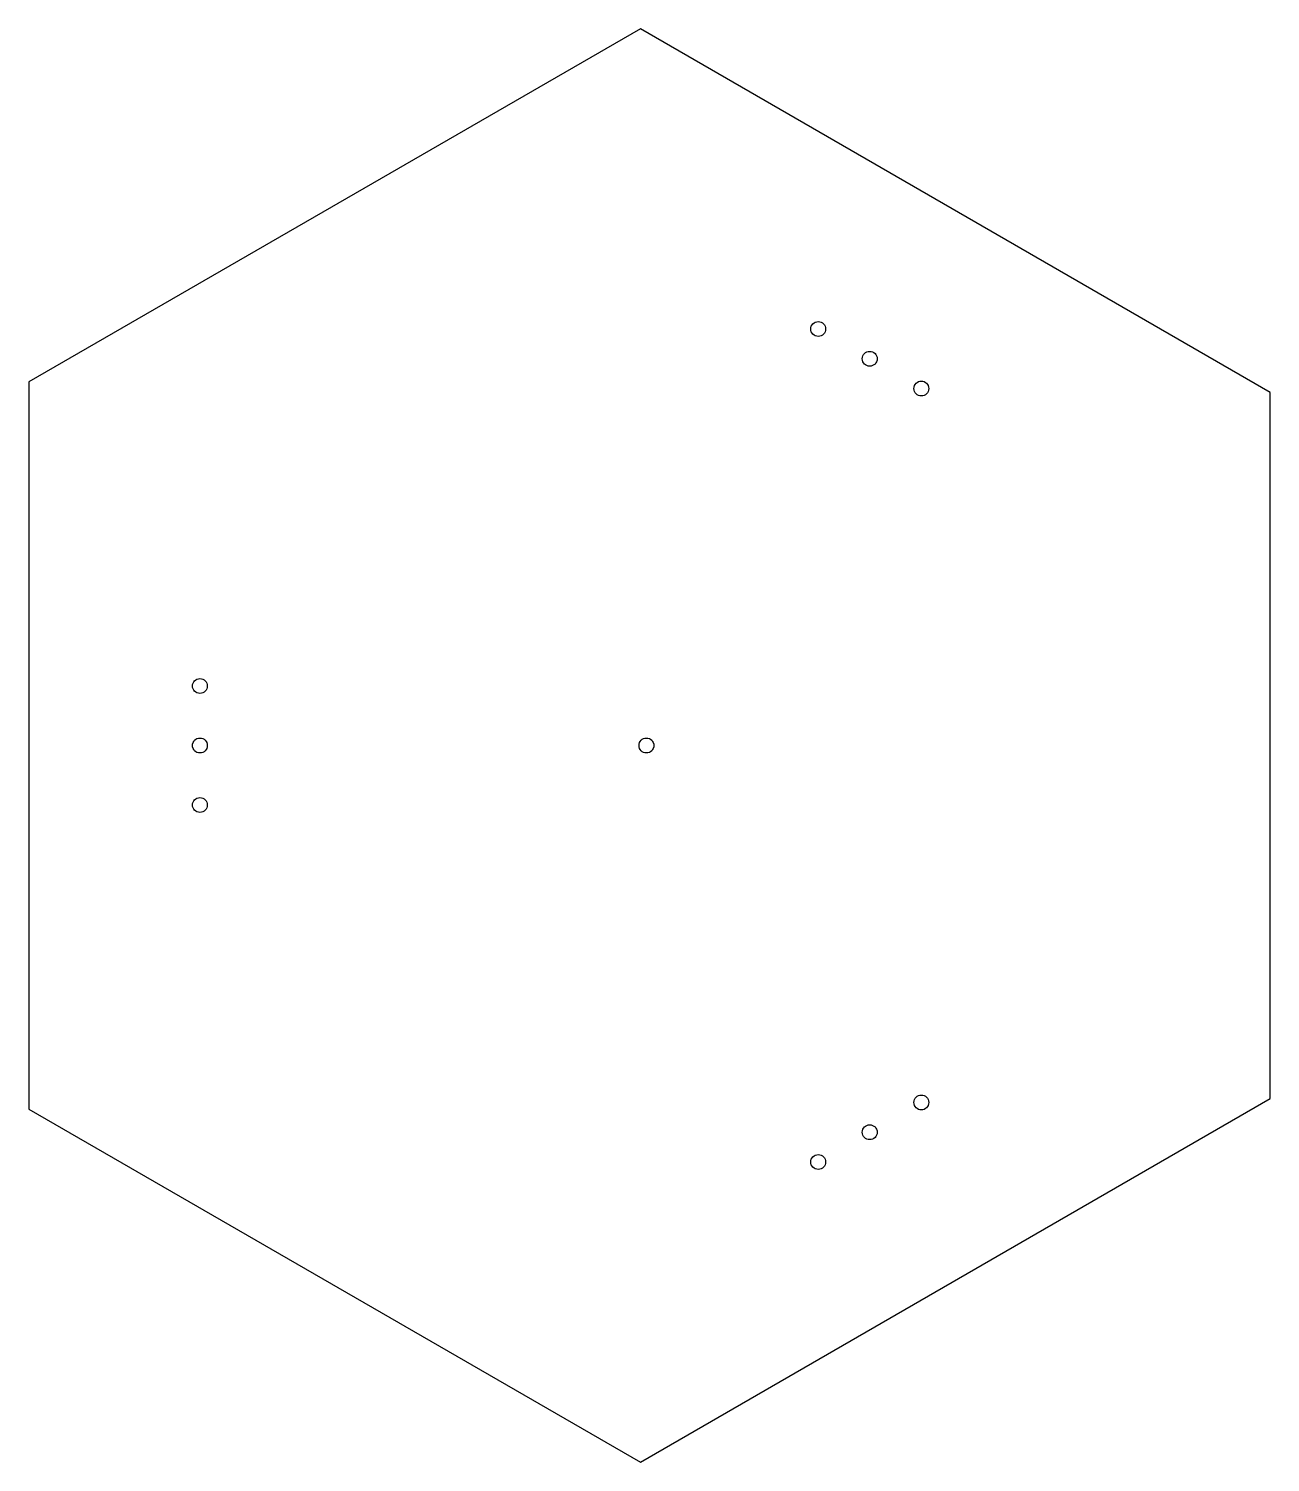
# Model space of a CAD drawing. Header units: millimetres. Extents: x -207 to 210, y -241 to 241.
import ezdxf

# ---------------------------------------------------------------- set-up
doc = ezdxf.new("R2010")
doc.units = ezdxf.units.MM

msp = doc.modelspace()

# ---------------------------------------------------------------- linework, layer by layer
msp.add_lwpolyline([(209.55, 118.62), (-2.05, 240.78), (-207.5, 122.17), (-207.5, -122.17), (-2.05, -240.78), (209.55, -118.62)], close=True)
for centre in [(57.68, 139.9), (75, 129.9), (92.32, 119.91), (-150, 19.99), (-150, 0), (0, 0), (-150, -20), (92.32, -119.91), (75, -129.9), (57.68, -139.9)]:
    msp.add_circle(centre, 2.5)

doc.saveas('drawing.dxf')
